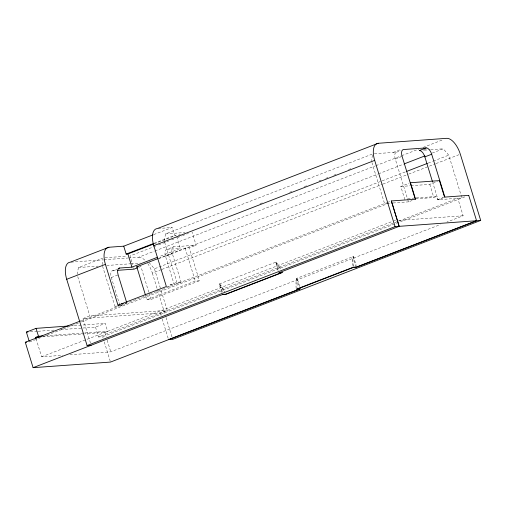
<?xml version="1.0" encoding="UTF-8"?>
<svg xmlns="http://www.w3.org/2000/svg" width="506" height="506" viewBox="0 0 506 506"><rect width="100%" height="100%" fill="white"/><g stroke="black" fill="none" stroke-linecap="round" stroke-linejoin="round"><path stroke-width="0.38" stroke-dasharray="2.53 1.9" d="M77.057 274.385L78.468 267.541L102.781 258.155M102.104 264.714L103.047 260.154M164.165 240.755L165.582 233.911L372.795 153.9L371.379 160.744M153.792 234.569L172.122 227.498L174.557 235.404L176.278 235.284L180.332 248.465L159.074 256.675M154.026 243.329L174.557 235.404M154.279 243.772L176.278 235.284M178.182 235.341L180.389 234.487M260.033 203.735L262.247 202.881M289.527 192.35L291.741 191.496M304.277 186.651L306.491 185.797M319.027 180.958L321.234 180.104M325.662 178.397L327.875 177.543M333.77 175.266L335.984 174.412M348.52 169.573L350.734 168.713M393.244 152.426L400.075 149.789M374.37 153.786L396.685 152.173L400.784 150.592M155.551 246.087L129.998 255.954L132.705 264.746M158.473 244.961L162.122 243.55M162.85 243.272L168.688 241.014M171.61 239.888L173.798 239.041M177.448 237.63L181.831 235.941M182.558 235.663L188.403 233.405M128.454 257.984L138.676 257.244L154.153 251.267M154.887 250.982L375.186 165.924M375.92 165.639L400.973 155.968M401.707 155.684L418.652 149.143M423.073 147.436L442.965 139.751M412.124 200.528L408.456 201.862L395.275 159.017L402.106 156.379M425.552 149.226L422.82 150.282L429.904 149.77M173.76 246.795A6.951 3.333 68.9 0 0 172.35 253.639L181.066 281.981L174.235 284.619L165.519 256.276A6.951 3.333 68.9 0 1 166.929 249.433L173.76 246.795L196.107 245.182L192.052 231.995M119.814 305.124L111.32 277.522A6.951 3.333 68.9 0 1 112.73 270.678L116.829 269.097M158.757 258.307L185.145 248.117L189.276 247.82L196.107 245.182M158.542 258.749L377.805 174.089M378.545 173.805L403.56 164.146M432.25 153.065L443.288 148.802L448.752 155.146L461.934 197.991L437.69 199.75L436.672 196.454L414.743 198.042M165.519 256.276L172.35 253.639M111.32 277.522L118.151 274.885M138.84 267.294L140.889 266.504L148.72 291.968M148.979 262.443L154.444 268.787L405.338 171.907M428.152 163.103L432.567 161.395M433.3 161.11L448.752 155.146M147.727 263.531A17.381 8.33 68.9 0 1 152.344 273.101L161.186 269.685M161.926 269.401L382.22 184.342M382.96 184.057L408.007 174.387M408.747 174.102L435.268 163.862M436.008 163.577L460.321 154.191M404.851 199.649L400.79 186.461L409.088 183.261M410.973 185.727L429.771 184.367L437.374 181.433M102.573 266.219L114.881 306.238L116.93 305.447M81.276 320.677L120.308 305.605M121.042 305.32L386.603 202.798M387.286 202.539L390.6 201.243M120.042 305.864L126.873 303.227M29.43 341.993L35.578 339.621M78.278 323.132L36.261 339.355L41.631 356.825L62.845 355.288M81.226 321.993L388.633 203.298L392.492 203.02M145.747 296.016L146.898 299.761L195.284 281.077L199.415 280.779L189.276 247.82M146.898 299.761L151.028 299.463L199.415 280.779M82.946 328.014L95.514 327.104L105.191 323.366L107.626 331.278L104.78 332.379L85.141 333.796M415.812 198.852L433.825 197.549L436.672 196.454M221.691 292.323L219.142 284.037L276.067 262.057A31.29 14.997 68.9 0 1 280.697 268.604M437.69 199.75L443.155 197.637M443.496 197.612L438.032 199.725L432.712 182.432M41.631 356.825L391.796 221.622M90.485 343.024L82.959 318.552L160.345 312.955L167.176 310.317L160.921 289.925M95.514 327.104L98.556 336.99L398.051 221.35M398.785 221.065L457.759 198.295L463.135 215.765L446.988 222.001M98.556 336.99L102.68 336.692L465.349 196.676M296.181 288.452A31.638 15.167 68.9 0 1 296.529 278.439L353.454 256.46L356.237 265.498M69.91 354.776L110.763 351.822L440.378 224.55M167.062 286.485L170.484 286.238L170.079 284.922L176.942 282.278L181.066 281.981M82.959 318.552L89.834 315.915L167.176 310.317M430.695 149.713L443.288 148.802M400.79 186.461L410.189 185.784M407.697 198.548L413.959 198.093M388.406 203.311L384.554 203.595L371.84 162.249M393.029 202.982L408.709 201.843L408.304 200.528M158.112 228.51L172.122 227.498M165.582 233.911L185.044 232.501M394.01 220.768L395.578 220.654M398.722 220.426L463.135 215.765M166.929 249.433L180.332 248.465M105.077 257.756L126.886 256.181M71.023 262.14L103.281 259.806M104.065 259.749L127.664 258.041M78.468 267.541L98.056 266.124M106.677 265.498L130.175 263.803M130.959 263.746L140.364 263.063M112.73 270.678L116.538 270.406M170.079 284.922L174.235 284.619M120.744 305.023L122.117 304.922M114.881 306.238L119.302 305.921M69.841 325.921L105.191 323.366M30.316 331.822L37.381 331.31M38.171 331.253L54.667 330.057M60.948 329.602L82.162 328.071M45.565 335.769L84.059 332.98M84.844 332.923L107.626 331.278M42.719 336.863L84.357 333.852M160.345 312.955L161.262 315.921M162.179 318.888L168.599 339.646M429.771 184.367L433.825 197.549M356.173 267.225L352.929 256.675A28.159 13.498 68.9 0 0 353.289 266.649M299.691 286.504L297.142 278.218A28.159 13.498 68.9 0 0 297.383 287.421M296.529 278.439L299.078 286.725M276.067 262.057L278.616 270.343M278.098 270.565L275.542 262.272A28.159 13.498 68.9 0 1 279.742 268.907M222.305 292.101L219.756 283.815A28.159 13.498 68.9 0 1 224.582 291.658M185.145 248.117L195.284 281.077M164.633 242.26L176.942 282.278M154.444 268.787L160.693 289.173M152.344 273.101L157.208 288.913M157.442 289.666L165.082 314.504M166.012 317.515L172.034 337.091M148.954 292.721L151.028 299.463M133.603 267.674L134.058 269.141M104.78 332.379L106.285 337.268M107.177 340.177L110.763 351.822M102.68 336.692L103.142 338.185M104.293 341.917L110.491 362.075M77.753 276.649L89.834 315.915M138.676 257.244A17.381 8.33 68.9 0 1 144.703 260.027M395.275 159.017A6.951 3.333 68.9 0 1 396.685 152.173M353.106 266.466A31.638 15.167 68.9 0 1 353.454 256.46M219.142 284.037A31.29 14.997 68.9 0 1 224.481 291.804"/><path stroke-width="0.76" d="M153.065 234.854L123.736 246.175L108.948 247.251L70.239 262.197A17.381 8.33 68.9 0 0 66.71 279.293L87.089 345.547L91.175 345.25M468.72 195.36L476.57 220.736L356.173 267.225L353.422 267.421L297.636 288.964L300.387 288.762L168.599 339.646L172.729 339.349L480.7 220.439L460.321 154.191A17.381 8.33 68.9 0 0 446.653 138.328L378.21 143.28L157.334 228.567A17.381 8.33 68.9 0 0 153.805 245.669L166.379 286.535L117.993 305.219L105.419 264.347A17.381 8.33 68.9 0 1 108.948 247.251M123.736 246.175L126.171 254.088L153.299 243.614M126.171 254.088L127.891 253.961L153.552 244.056M66.71 279.293L105.419 264.347M153.805 245.669L374.68 160.383A17.381 8.33 68.9 0 1 378.21 143.28M432.478 181.679L424.85 156.879A6.951 3.333 68.9 0 0 419.379 150.535L426.216 147.897A6.951 3.333 68.9 0 1 431.681 154.235L444.863 197.087M118.195 268.572L119.561 268.041L131.946 267.149L157.606 257.238M145.519 295.264L136.759 266.801L158.024 258.591M404.294 163.862L424.895 155.905M137.474 267.819L134.058 269.141L117.303 270.349M424.85 156.879L431.681 154.235M406.811 171.338L427.412 163.387M29.209 341.284L26.388 332.107L36.065 328.369L68.272 326.035M36.052 338.697L35.648 337.375L38.494 336.275L42.422 335.997M476.525 220.736L356.698 267.01L353.188 267.263L296.263 289.242L299.773 288.989L110.491 362.075L33.105 367.672L25.3 342.29L80.536 320.962M87.089 345.547L395.059 226.631L480.7 220.439M33.105 367.672L223.001 294.365L225.752 294.163L281.538 272.62L278.787 272.823L399.19 226.334L391.385 200.958L415.54 199.206L410.467 182.729L439.448 180.629L444.521 197.112L468.765 195.354M426.216 147.897L403.516 149.536A6.951 3.333 68.9 0 0 402.106 156.379L415.287 199.225M419.379 150.535L420.758 150.434M136.759 266.801L138.138 266.7M279.312 272.607L282.753 272.354L225.828 294.334L222.387 294.587M121.712 303.6L123.186 303.499M117.993 305.219L119.365 305.118M26.388 332.107L27.956 331.993M35.648 337.375L39.576 337.091M25.3 342.29L26.679 342.189M391.34 200.958L399.145 226.34M374.68 160.383L395.059 226.631M127.891 253.961L131.946 267.149M126.645 302.487L118.151 274.885A6.951 3.333 68.9 0 1 119.561 268.041M36.065 328.369L38.494 336.275"/></g></svg>
